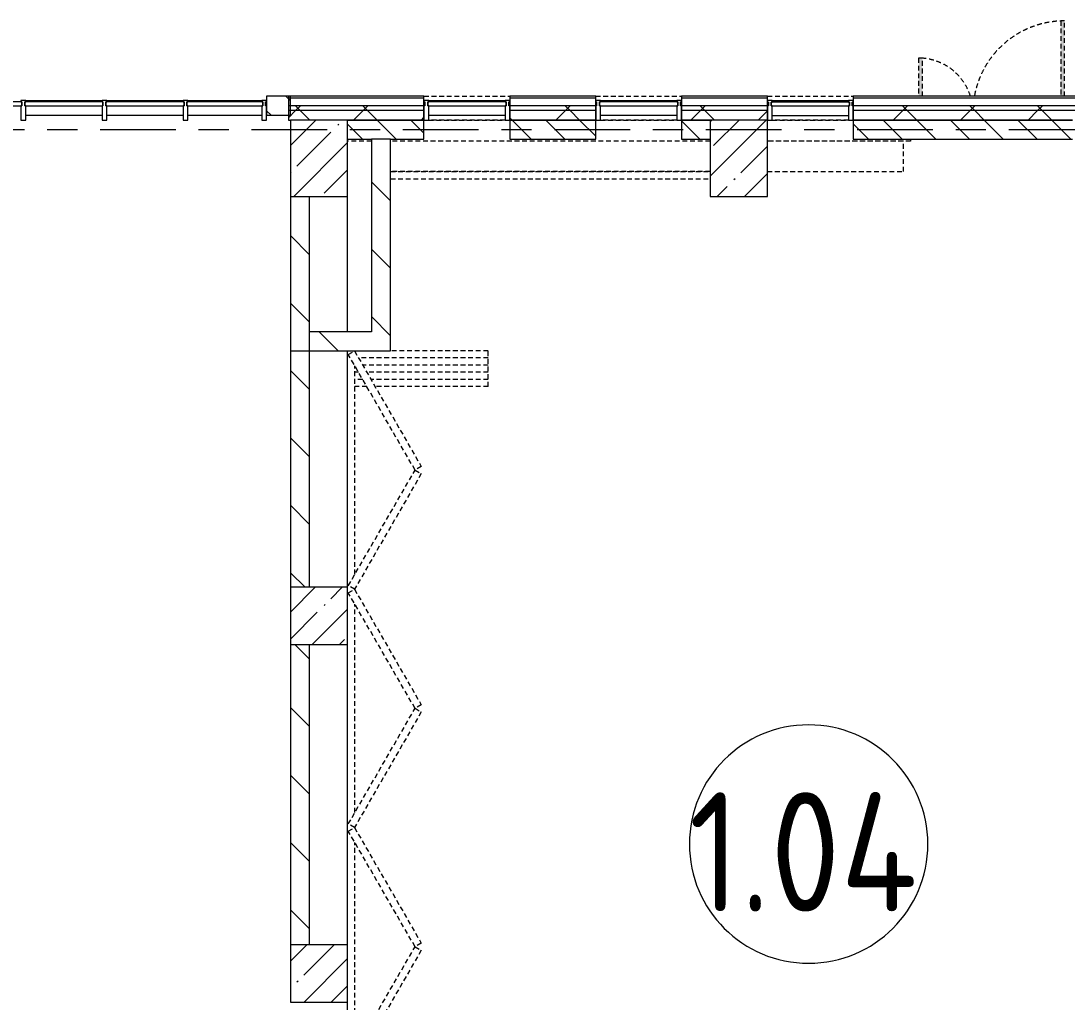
# Model space of a CAD drawing. Header units: millimetres. Extents: x 39815 to 261742, y -8553 to 29000.
# Drawn here: x 145617 to 156584, y 17850 to 28140 of the extents above; entities that cross this region are included whole.
import ezdxf

# ---------------------------------------------------------------- set-up
doc = ezdxf.new("R2010")
doc.units = ezdxf.units.MM
doc.linetypes.add('200_ШТРИХ__ш1_п0_6_', pattern=[80, 50, -30])
doc.linetypes.add('Осевая', pattern=[1587.5, 317.5, -238.125, 793.75, -238.125])
for name, color, linetype, lineweight in [('A-AREA-IDEN', 7, 'Continuous', 9), ('A-DETL-MBND', 7, '200_ШТРИХ__ш1_п0_6_', 9), ('A-GLAZ-CURT-2', 7, 'Continuous', 5), ('A-GLAZ-CWMG-2', 7, 'Continuous', 5), ('A-WALL-2', 7, 'Continuous', 9), ('A-WALL-4', 7, 'Continuous', 5), ('I-WALL-3', 7, 'Continuous', 5), ('S-COLS', 7, 'Continuous', 5), ('Оси', 7, 'Continuous', 9), ('Оси-2', 7, 'Осевая', 9)]:
    doc.layers.add(name, color=color, linetype=linetype, lineweight=lineweight)
doc.layers.add('A-FLOR-1', color=7, linetype='Continuous', lineweight=5, true_color=0xaaaaaa)
doc.styles.add('GOST Common_3', font='GOST_Common.ttf', dxfattribs={"width": 0.9, "height": 1250})
pattern_1 = [(45, (134731.94, 0), (-353.5534, 353.5534), []), (135, (134731.94, 0), (-353.5534, -353.5534), [])]
pattern_2 = [(135, (134731.94, 0), (-176.7767, -176.7767), [])]
pattern_3 = [(135, (134731.94, 0), (-353.553, -353.553), [])]

# ---------------------------------------------------------------- blocks, each defined once
blk = doc.blocks.new('BSC_Колонна _Прямоугольная - 600х800-24078684-Общий план 2 этажа с размещением фрагментов 2_8-2_11')
at = {"layer": 'S-COLS'}
h = blk.add_hatch(dxfattribs=at)
h.set_pattern_fill('FP_60', color=256, style=0, pattern_type=2)
h.set_pattern_definition([(45, (-14010, -26700), (-285.123, 285.123), []), (45, (-13724.88, -26700), (-285.123, 285.123), [504.031, -100.806, 16.764, -84.042])])
h.paths.add_polyline_path([(-300, -400), (300, -400), (300, 400), (-300, 400), (-300, -67)])
for p, q in [((300, 400), (-300, 400)), ((-300, 400), (-300, -400)), ((300, -400), (300, 400)), ((-300, -400), (300, -400))]:
    blk.add_line(p, q, dxfattribs=at)
blk = doc.blocks.new('BSC_Колонна _Прямоугольная - 600х600-23295697-Общий план 2 этажа с размещением фрагментов 2_8-2_11')
at = {"layer": 'S-COLS'}
h = blk.add_hatch(dxfattribs=at)
h.set_pattern_fill('FP_63', color=256, style=0, pattern_type=2)
h.set_pattern_definition([(45, (-14010, -18150), (-285.123, 285.123), []), (45, (-13724.88, -18150), (-285.123, 285.123), [504.031, -100.806, 16.764, -84.042])])
h.paths.add_polyline_path([(-300, -300), (300, -300), (300, 300), (-300, 300), (-300, -163)])
for p, q in [((300, 300), (-300, 300)), ((-300, 300), (-300, -300)), ((300, -300), (300, 300)), ((-300, -300), (300, -300))]:
    blk.add_line(p, q, dxfattribs=at)
blk = doc.blocks.new('BSC_Колонна _Прямоугольная - 600х600-V112-Общий план 2 этажа с размещением фрагментов 2_8-2_11')
at = {"layer": 'S-COLS'}
h = blk.add_hatch(dxfattribs=at)
h.set_pattern_fill('FP_64', color=256, style=0, pattern_type=2)
h.set_pattern_definition([(45, (-14010, -21900), (-285.123, 285.123), []), (45, (-13724.88, -21900), (-285.123, 285.123), [504.031, -100.806, 16.764, -84.042])])
h.paths.add_polyline_path([(-300, -300), (300, -300), (300, 300), (-300, 300)])
for p, q in [((300, 300), (-300, 300)), ((-300, 300), (-300, -300)), ((300, -300), (300, 300)), ((-300, -300), (300, -300))]:
    blk.add_line(p, q, dxfattribs=at)
blk = doc.blocks.new('Прямоугольный импост - Импост структурный с накладкой - 190мм-22856075-Общий план 2 этажа с размещением фрагментов 2_8-2_11')
at = {"layer": 'A-GLAZ-CWMG-2'}
for p, q in [((0, 190), (-50, 190)), ((-50, 190), (-50, 40)), ((0, 40), (0, 190)), ((-50, 40), (-40, 40)), ((-40, 0), (-50, 0)), ((-50, 0), (-50, -17)), ((-40, 40), (-40, 0)), ((-10, 0), (-10, 40)), ((-10, 40), (0, 40)), ((0, 0), (-10, 0)), ((0, -17), (0, 0)), ((-50, -17), (0, -17))]:
    blk.add_line(p, q, dxfattribs=at)
blk = doc.blocks.new('Прямоугольный импост - Импост структурный с накладкой - 190мм-V118-Общий план 2 этажа с размещением фрагментов 2_8-2_11')
at = {"layer": 'A-GLAZ-CWMG-2'}
for p, q in [((0, 190), (-50, 190)), ((-50, 190), (-50, 40)), ((0, 40), (0, 188)), ((-50, 40), (-40, 40)), ((-40, 0), (-50, 0)), ((-50, 0), (-50, -17)), ((-40, 40), (-40, 0)), ((-10, 0), (-10, 40)), ((-10, 40), (0, 40)), ((0, 0), (-10, 0)), ((0, -17), (0, 0)), ((-50, -17), (0, -17))]:
    blk.add_line(p, q, dxfattribs=at)
blk = doc.blocks.new('Системная панель - Стекло - 40мм-V124-Общий план 2 этажа с размещением фрагментов 2_8-2_11')
at = {"layer": 'A-GLAZ-CURT-2'}
for p, q in [((410, 0), (-410, 0)), ((-410, 0), (-410, -40)), ((-410, -40), (410, -40)), ((410, -40), (410, 0))]:
    blk.add_line(p, q, dxfattribs=at)
blk = doc.blocks.new('Системная панель - Стекло - 40мм-22856305-Общий план 2 этажа с размещением фрагментов 2_8-2_11')
at = {"layer": 'A-GLAZ-CURT-2'}
h = blk.add_hatch(dxfattribs=at)
h.set_pattern_fill('FP_82', color=256, style=0, pattern_type=2)
h.set_pattern_definition([(45, (-11835.1, -26790), (-1414.21, 1414.21), [1000, -3000]), (45, (-12835.1, -27290), (-1414.21, 1414.21), [3000, -1000]), (45, (-10835.1, -27790), (-1414.21, 1414.21), [1000, -3000])])
h.paths.add_polyline_path([(410, -40), (410, 0), (-410, 0), (-410, -40), (400, -40)])
for p, q in [((410, 0), (-410, 0)), ((-410, 0), (-410, -40)), ((-410, -40), (410, -40)), ((410, -40), (410, 0))]:
    blk.add_line(p, q, dxfattribs=at)
blk = doc.blocks.new('Системная панель - Стекло - 40мм-V125-Общий план 2 этажа с размещением фрагментов 2_8-2_11')
at = {"layer": 'A-GLAZ-CURT-2'}
for p, q in [((410, 0), (-410, 0)), ((-410, 0), (-410, -40)), ((-410, -40), (410, -40)), ((410, -40), (410, 0))]:
    blk.add_line(p, q, dxfattribs=at)
blk = doc.blocks.new('Системная панель - Стекло - 40мм-V126-Общий план 2 этажа с размещением фрагментов 2_8-2_11')
at = {"layer": 'A-GLAZ-CURT-2'}
for p, q in [((397.5, 0), (-397.5, 0)), ((-397.5, 0), (-397.5, -40)), ((397.5, -40), (397.5, 0)), ((-397.5, -40), (397.5, -40))]:
    blk.add_line(p, q, dxfattribs=at)
blk = doc.blocks.new('Прямоугольный импост - Импост структурный с накладкой - 190мм-22856073-Общий план 2 этажа с размещением фрагментов 2_8-2_11')
at = {"layer": 'A-GLAZ-CWMG-2'}
for p, q in [((-50, 40), (-50, 190)), ((-50, 190), (0, 190)), ((0, 190), (0, 40)), ((-40, 40), (-50, 40)), ((-50, -17), (-50, 0)), ((-50, 0), (-40, 0)), ((-40, 0), (-40, 40)), ((-10, 40), (-10, 0)), ((0, 40), (-10, 40)), ((-10, 0), (0, 0)), ((0, 0), (0, -17)), ((0, -17), (-50, -17))]:
    blk.add_line(p, q, dxfattribs=at)
blk = doc.blocks.new('Прямоугольный импост - Импост структурный с накладкой - 160мм-22794460-Общий план 2 этажа с размещением фрагментов 2_8-2_11')
at = {"layer": 'A-GLAZ-CWMG-2'}
for p, q in [((10935, 27307), (11285, 27307)), ((10935, 27150), (11285, 27150))]:
    blk.add_line(p, q, dxfattribs=at)
blk = doc.blocks.new('Прямоугольный импост - Импост структурный с накладкой - 160мм-22794342-Общий план 2 этажа с размещением фрагментов 2_8-2_11')
at = {"layer": 'A-GLAZ-CWMG-2'}
for p, q in [((11285, 27307), (11735, 27307)), ((11285, 27150), (11735, 27150))]:
    blk.add_line(p, q, dxfattribs=at)
blk = doc.blocks.new('Прямоугольный импост - Импост структурный с накладкой - 160мм-20149070-Общий план 2 этажа с размещением фрагментов 2_8-2_11')
at = {"layer": 'A-GLAZ-CWMG-2'}
for p, q in [((8385, 27307), (9185, 27307)), ((8385, 27150), (9185, 27150))]:
    blk.add_line(p, q, dxfattribs=at)
blk = doc.blocks.new('Прямоугольный импост - Импост структурный с накладкой - 160мм-22794259-Общий план 2 этажа с размещением фрагментов 2_8-2_11')
at = {"layer": 'A-GLAZ-CWMG-2'}
for p, q in [((4160, 27307), (4935, 27307)), ((4160, 27150), (4935, 27150))]:
    blk.add_line(p, q, dxfattribs=at)
blk = doc.blocks.new('Прямоугольный импост - Импост структурный с накладкой - 190мм-22856065-Общий план 2 этажа с размещением фрагментов 2_8-2_11')
at = {"layer": 'A-GLAZ-CWMG-2'}
for p, q in [((-25, 40), (-25, 190)), ((-25, 190), (25, 190)), ((25, 190), (25, 40)), ((-15, 40), (-25, 40)), ((-25, -17), (-25, 0)), ((-25, 0), (-15, 0)), ((-15, 0), (-15, 40)), ((15, 40), (15, 0)), ((25, 40), (15, 40)), ((15, 0), (25, 0)), ((25, 0), (25, -17)), ((25, -17), (-25, -17))]:
    blk.add_line(p, q, dxfattribs=at)
blk = doc.blocks.new('Системная панель - Стекло - 40мм-V135-Общий план 2 этажа с размещением фрагментов 2_8-2_11')
at = {"layer": 'A-GLAZ-CURT-2'}
h = blk.add_hatch(dxfattribs=at)
h.set_pattern_fill('FP_90', color=256, style=0, pattern_type=2)
h.set_pattern_definition([(45, (-17860.3, -26790), (-1414.21, 1414.21), [1000, -3000]), (45, (-18860.3, -27290), (-1414.21, 1414.21), [3000, -1000]), (45, (-16860.3, -27790), (-1414.21, 1414.21), [1000, -3000])])
h.paths.add_polyline_path([(-410, -40), (410, -40), (410, 0), (-410, 0)])
for p, q in [((410, 0), (-410, 0)), ((-410, 0), (-410, -40)), ((-410, -40), (410, -40)), ((410, -40), (410, 0))]:
    blk.add_line(p, q, dxfattribs=at)
blk = doc.blocks.new('Системная панель - Стекло - 40мм-V136-Общий план 2 этажа с размещением фрагментов 2_8-2_11')
at = {"layer": 'A-GLAZ-CURT-2'}
for p, q in [((410, 0), (-410, 0)), ((-410, 0), (-410, -40)), ((-410, -40), (410, -40)), ((410, -40), (410, 0))]:
    blk.add_line(p, q, dxfattribs=at)
blk = doc.blocks.new('Прямоугольный импост - Импост структурный с накладкой - 160мм Темный-33186089-Общий план 2 этажа с размещением фрагментов 2_8-2_11')
at = {"layer": 'A-GLAZ-CWMG-2'}
for p, q in [((16960, 27307), (17760, 27307)), ((16960, 27150), (17760, 27150))]:
    blk.add_line(p, q, dxfattribs=at)
blk = doc.blocks.new('DOR__перегородка__Прямоугольная - ТП-2_ Вн_ДПГ_9480х4200h_2-23998078-Общий план 2 этажа с размещением фрагментов 2_8-2_11')
at = {"layer": 'A-DETL-MBND'}
for p, q in [((3, -75), (1987, -75)), ((1982, -72), (2019, -7)), ((3194, -772), (1982, -72)), ((2019, -7), (3231, -707)), ((2137, -75), (4324, -75)), ((3230, -707), (4443, -7)), ((4480, -72), (3268, -772)), ((4443, -7), (4480, -72)), ((4474, -75), (4487, -75)), ((4481, -72), (4518, -7)), ((5693, -772), (4481, -72)), ((4518, -7), (5731, -707)), ((4637, -75), (6824, -75)), ((5730, -707), (6942, -7)), ((6980, -72), (5767, -772)), ((6942, -7), (6980, -72)), ((6974, -75), (6985, -75)), ((6979, -72), (7017, -7)), ((8192, -772), (6979, -72)), ((7017, -7), (8229, -707)), ((7135, -75), (9323, -75)), ((8229, -707), (9441, -7)), ((9479, -72), (8267, -772)), ((9105, -201), (9105, -75)), ((9180, -158), (9180, -75)), ((9255, -114), (9255, -75)), ((9441, -7), (9479, -72)), ((9473, -75), (9480, -75)), ((9255, -1474), (9255, -201)), ((9330, -1474), (9330, -158)), ((9405, -1474), (9405, -114)), ((9105, -1474), (9105, -288)), ((9180, -1474), (9180, -244)), ((9480, -1474), (9480, -450)), ((3231, -707), (3194, -772)), ((3268, -772), (3230, -707)), ((5731, -707), (5693, -772)), ((5767, -772), (5730, -707)), ((8229, -707), (8192, -772)), ((8267, -772), (8229, -707)), ((9105, -1474), (9480, -1474))]:
    blk.add_line(p, q, dxfattribs=at)
blk = doc.blocks.new('BSC_Колонна _Прямоугольная - 600х800-V221-Общий план 2 этажа с размещением фрагментов 2_8-2_11')
at = {"layer": 'S-COLS'}
h = blk.add_hatch(dxfattribs=at)
h.set_pattern_fill('FP_161', color=256, style=0, pattern_type=2)
h.set_pattern_definition([(45, (-18410.26, -26700), (-285.123, 285.123), []), (45, (-18125.13, -26700), (-285.123, 285.123), [504.031, -100.806, 16.764, -84.042])])
h.paths.add_polyline_path([(-300, -400), (300, -400), (300, 400), (-300, 400), (-300, -67)])
for p, q in [((300, 400), (-300, 400)), ((-300, 400), (-300, -400)), ((300, -400), (300, 400)), ((-300, -400), (300, -400))]:
    blk.add_line(p, q, dxfattribs=at)
blk = doc.blocks.new('110_Дверь_СКБ_2Ст_Наружная - ДН-1_л_ Двухстворчатая 1450 х3300 _h_ в свету с верхним остеклением-23567691-Общий план 2 этажа с размещением фрагментов 2_8-2_11')
at = {"layer": 'A-DETL-MBND'}
for points in [[(784.5, 125), (784.5, 915), (744.5, 915), (744.5, 125)], [(-705.5, 125), (-705.5, 525), (-745.5, 525), (-745.5, 125)]]:
    blk.add_hatch(color=256, dxfattribs=at).paths.add_polyline_path(points)
for p, q in [((784.5, 915), (744.5, 915)), ((744.5, 915), (744.5, 125)), ((784.5, 125), (784.5, 915)), ((-745.5, 525), (-745.5, 125)), ((-705.5, 525), (-745.5, 525)), ((-705.5, 125), (-705.5, 525))]:
    blk.add_line(p, q, dxfattribs=at)
for centre, radius, start, end in [((784.5, -45), 960, 90, 169.73704), ((-745.5, -45), 570, 17.53545, 90)]:
    blk.add_arc(centre, radius, start, end, dxfattribs=at)
blk = doc.blocks.new('Системная панель - Стекло - 40мм-V234-Общий план 2 этажа с размещением фрагментов 2_8-2_11')
at = {"layer": 'A-GLAZ-CURT-2'}
for p, q in [((410, 0), (-410, 0)), ((-410, 0), (-410, -40)), ((-410, -40), (410, -40)), ((410, -40), (410, 0))]:
    blk.add_line(p, q, dxfattribs=at)
blk = doc.blocks.new('Зашивка приборов отопления12 - Зашивка приборов отопления-33278990-Общий план 2 этажа с размещением фрагментов 2_8-2_11')
at = {"layer": 'A-DETL-MBND'}
for p, q in [((37640, 23400), (34290, 23400)), ((34290, 23079), (37640, 23079)), ((37640, 23079), (34290, 23079)), ((34290, 23004), (37640, 23004))]:
    blk.add_line(p, q, dxfattribs=at)
blk = doc.blocks.new('Зашивка приборов отопления13 - Зашивка приборов отопления-33279120-Общий план 2 этажа с размещением фрагментов 2_8-2_11')
at = {"layer": 'A-DETL-MBND'}
for p, q in [((20136, 26880), (18710, 26880)), ((20136, 26560), (20136, 26880)), ((18710, 26560), (20136, 26560))]:
    blk.add_line(p, q, dxfattribs=at)
blk = doc.blocks.new('Марка_Помещения - Номер-25198446-Общий план 2 этажа с размещением фрагментов 2_8-2_11')
at = {"layer": 'A-AREA-IDEN'}
for start, end in [(360, 180), (180, 360)]:
    blk.add_arc((0, 0), 2.5, start, end, dxfattribs=at)

msp = doc.modelspace()

# ---------------------------------------------------------------- hatches: boundary and pattern name
at = {"layer": 'A-WALL-4'}
h = msp.add_hatch(dxfattribs=at)
h.set_pattern_fill('FP_71', color=256, style=0, pattern_type=2)
h.set_pattern_definition(pattern_2)
h.paths.add_polyline_path([(148441.9, 27150), (148441.9, 27350), (148192.2, 27350), (148192.2, 27150)])
h.paths.add_polyline_path([(138791.9, 27150), (138841.9, 27150), (138841.9, 27350), (138791.9, 27350)])
h = msp.add_hatch(dxfattribs=at)
h.set_pattern_fill('FP_61', color=256, style=0, pattern_type=2)
h.set_pattern_definition(pattern_1)
h.paths.add_polyline_path([(167527.4, 27200), (168441.9, 27200), (168441.9, 27250), (154342.2, 27250), (154342.2, 27200), (166419, 27200)])
h.paths.add_polyline_path([(151642.2, 27200), (151642.2, 27250), (150742.2, 27250), (150742.2, 27200), (150901, 27200)])
h.paths.add_polyline_path([(149792.6, 27200), (149842.2, 27200), (149842.2, 27250), (148420.9, 27250), (148420.9, 27200), (148684.2, 27200)])
h.paths.add_polyline_path([(152542.2, 27200), (153442.2, 27200), (153442.2, 27250), (152542.2, 27250)])
h = msp.add_hatch(dxfattribs=at)
h.set_pattern_fill('FP_61', color=256, style=0, pattern_type=2)
h.set_pattern_definition(pattern_1)
h.paths.add_polyline_path([(164202.1, 27100), (168341.9, 27100), (168341.9, 27200), (154342.2, 27200), (154342.2, 27100), (161141.9, 27100)])
h.paths.add_polyline_path([(148684.2, 27100), (149842.2, 27100), (149842.2, 27200), (148420.9, 27200), (148420.9, 27100), (148441.9, 27100)])
h.paths.add_polyline_path([(153442.2, 27100), (153442.2, 27200), (152542.2, 27200), (152542.2, 27100), (153117.9, 27100)])
h.paths.add_polyline_path([(150742.2, 27100), (151642.2, 27100), (151642.2, 27200), (150742.2, 27200)])
h = msp.add_hatch(dxfattribs=at)
h.set_pattern_fill('FP_71', color=256, style=0, pattern_type=2)
h.set_pattern_definition(pattern_2)
h.paths.add_polyline_path([(150901, 26900), (151642.2, 26900), (151642.2, 27100), (150742.2, 27100), (150742.2, 26900)])
h.paths.add_polyline_path([(149792.6, 26900), (149842.2, 26900), (149842.2, 27100), (149041.9, 27100), (149041.9, 26900), (149491.9, 26900)])
h.paths.add_polyline_path([(156641.9, 26900), (156641.9, 27100), (154342.2, 27100), (154342.2, 26900), (155334.7, 26900)])
h.paths.add_polyline_path([(152842.2, 26900), (152842.2, 27100), (152542.2, 27100), (152542.2, 26900)])
at = {"layer": 'I-WALL-3'}
h = msp.add_hatch(dxfattribs=at)
h.set_pattern_fill('FP_72', color=256, style=0, pattern_type=2)
h.set_pattern_definition(pattern_3)
h.paths.add_polyline_path([(149491.9, 24680), (149491.9, 26900), (149291.9, 26900), (149291.9, 24680)])
h = msp.add_hatch(dxfattribs=at)
h.set_pattern_fill('FP_72', color=256, style=0, pattern_type=2)
h.set_pattern_definition(pattern_3)
h.paths.add_polyline_path([(148642.2, 24680), (148642.2, 26300), (148442.2, 26300), (148442.2, 24680)])
h = msp.add_hatch(dxfattribs=at)
h.set_pattern_fill('FP_72', color=256, style=0, pattern_type=2)
h.set_pattern_definition(pattern_3)
h.paths.add_polyline_path([(148442.2, 15200), (148642.2, 15200), (148642.2, 17850), (148442.2, 17850), (148442.2, 15825.8)])
h.paths.add_polyline_path([(148442.2, 18450), (148642.2, 18450), (148642.2, 21600), (148442.2, 21600)])
h.paths.add_polyline_path([(148442.2, 22200), (148642.2, 22200), (148642.2, 26300), (148442.2, 26300), (148442.2, 22309.8)])
h = msp.add_hatch(dxfattribs=at)
h.set_pattern_fill('FP_72', color=256, style=0, pattern_type=2)
h.set_pattern_definition(pattern_3)
h.paths.add_polyline_path([(149291.9, 24680), (149291.9, 24880), (148642.2, 24880), (148642.2, 24680)])

# ---------------------------------------------------------------- linework, layer by layer
at = {"layer": 'A-DETL-MBND'}
for p, q in [((149842.2, 27350), (150742.2, 27350)), ((151642.2, 27350), (152542.2, 27350)), ((153442.2, 27350), (154342.2, 27350)), ((149892.2, 27100), (150692.2, 27100)), ((150692.2, 27100), (149892.2, 27100)), ((151692.2, 27100), (152492.2, 27100)), ((152492.2, 27100), (151692.2, 27100)), ((153491.7, 27100), (154292.3, 27100)), ((154292.3, 27100), (153491.7, 27100)), ((149291.9, 26880), (149041.9, 26880)), ((152842.2, 26880), (149491.9, 26880)), ((154941.9, 26880), (153442.2, 26880)), ((154941.9, 26900), (154941.9, 26880))]:
    msp.add_line(p, q, dxfattribs=at)
at = {"layer": 'A-FLOR-1'}
for p, q in [((149042.2, 24880), (149042.2, 26500)), ((149042.2, 15200), (149042.2, 24680))]:
    msp.add_line(p, q, dxfattribs=at)
at = {"layer": 'A-WALL-2'}
for p, q in [((149842.2, 27330), (148420.9, 27330)), ((151642.2, 27330), (150742.2, 27330)), ((153442.2, 27330), (152542.2, 27330)), ((168571.9, 27330), (154342.2, 27330)), ((149842.2, 27250), (148420.9, 27250)), ((149842.2, 27200), (148420.9, 27200)), ((151642.2, 27250), (150742.2, 27250)), ((151642.2, 27200), (150742.2, 27200)), ((153442.2, 27250), (152542.2, 27250)), ((153442.2, 27200), (152542.2, 27200)), ((168491.9, 27250), (154342.2, 27250)), ((168441.9, 27200), (154342.2, 27200)), ((149842.2, 27100), (149041.9, 27100)), ((151642.2, 27100), (150742.2, 27100)), ((152842.2, 27100), (152542.2, 27100)), ((156641.9, 27100), (154342.2, 27100)), ((149491.9, 26900), (149291.9, 26900))]:
    msp.add_line(p, q, dxfattribs=at)
at = {"layer": 'A-WALL-4'}
for p, q in [((149842.2, 27350), (148192.2, 27350)), ((148192.2, 27350), (148192.2, 27150)), ((148420.9, 27350), (148420.9, 27100)), ((148441.9, 27150), (148441.9, 27350)), ((149842.2, 27100), (149842.2, 27350)), ((151642.2, 27350), (150742.2, 27350)), ((150742.2, 27350), (150742.2, 27100)), ((151642.2, 27100), (151642.2, 27350)), ((153442.2, 27350), (152542.2, 27350)), ((152542.2, 27350), (152542.2, 27100)), ((153442.2, 27100), (153442.2, 27350)), ((168591.9, 27350), (154342.2, 27350)), ((154342.2, 27350), (154342.2, 27100)), ((148192.2, 27150), (148441.9, 27150)), ((148420.9, 27100), (148441.9, 27100)), ((149041.9, 27100), (149842.2, 27100)), ((149842.2, 26900), (149842.2, 27100)), ((150742.2, 27100), (151642.2, 27100)), ((150742.2, 27100), (150742.2, 26900)), ((151642.2, 26900), (151642.2, 27100)), ((152542.2, 27100), (152842.2, 27100)), ((152542.2, 27100), (152542.2, 26900)), ((154342.2, 27100), (156641.9, 27100)), ((154342.2, 27100), (154342.2, 26900)), ((149041.9, 26900), (149291.9, 26900)), ((149491.9, 26900), (149842.2, 26900)), ((150742.2, 26900), (151642.2, 26900)), ((152542.2, 26900), (152842.2, 26900)), ((154342.2, 26900), (156641.9, 26900))]:
    msp.add_line(p, q, dxfattribs=at)
at = {"layer": 'I-WALL-3'}
for p, q in [((149291.9, 26900), (149291.9, 24880)), ((149491.9, 24680), (149491.9, 26900)), ((148442.2, 26300), (148442.2, 22200)), ((148642.2, 22200), (148642.2, 26300)), ((149291.9, 24880), (148642.2, 24880)), ((148442.2, 24680), (149491.9, 24680)), ((148442.2, 21600), (148442.2, 18450)), ((148642.2, 18450), (148642.2, 21600))]:
    msp.add_line(p, q, dxfattribs=at)
at = {"layer": 'Оси'}
msp.add_line((156091.9, 27000), (168591.9, 27000), dxfattribs=at)
at = {"layer": 'Оси-2'}
msp.add_line((136366.1, 27000), (156091.9, 27000), dxfattribs=at)

# ---------------------------------------------------------------- block references
at = {"layer": 'A-AREA-IDEN', "xscale": 499.9999999999995, "yscale": 499.9999999999995, "zscale": 499.9999999999995}
msp.add_blockref('Марка_Помещения - Номер-25198446-Общий план 2 этажа с размещением фрагментов 2_8-2_11', (153874.6, 19507.2), dxfattribs=at)
at = {"layer": 'A-DETL-MBND'}
for name, p in [('110_Дверь_СКБ_2Ст_Наружная - ДН-1_л_ Двухстворчатая 1450 х3300 _h_ в свету с верхним остеклением-23567691-Общий план 2 этажа с размещением фрагментов 2_8-2_11', (155772.4, 27225)), ('Зашивка приборов отопления12 - Зашивка приборов отопления-33278990-Общий план 2 этажа с размещением фрагментов 2_8-2_11', (115202.2, 3480)), ('Зашивка приборов отопления13 - Зашивка приборов отопления-33279120-Общий план 2 этажа с размещением фрагментов 2_8-2_11', (134731.9, 0))]:
    msp.add_blockref(name, p, dxfattribs=at)
at = {"layer": 'A-DETL-MBND', "rotation": 90.00000000000044}
msp.add_blockref('DOR__перегородка__Прямоугольная - ТП-2_ Вн_ДПГ_9480х4200h_2-23998078-Общий план 2 этажа с размещением фрагментов 2_8-2_11', (149041.9, 15200), dxfattribs=at)
at = {"layer": 'A-GLAZ-CURT-2'}
for name, p in [('Системная панель - Стекло - 40мм-V124-Общий план 2 этажа с размещением фрагментов 2_8-2_11', (145216.9, 27290)), ('Системная панель - Стекло - 40мм-22856305-Общий план 2 этажа с размещением фрагментов 2_8-2_11', (146067.1, 27290)), ('Системная панель - Стекло - 40мм-V125-Общий план 2 этажа с размещением фрагментов 2_8-2_11', (146917.2, 27290)), ('Системная панель - Стекло - 40мм-V126-Общий план 2 этажа с размещением фрагментов 2_8-2_11', (147754.7, 27290)), ('Системная панель - Стекло - 40мм-V234-Общий план 2 этажа с размещением фрагментов 2_8-2_11', (150292.2, 27290)), ('Системная панель - Стекло - 40мм-V135-Общий план 2 этажа с размещением фрагментов 2_8-2_11', (152092.2, 27290)), ('Системная панель - Стекло - 40мм-V136-Общий план 2 этажа с размещением фрагментов 2_8-2_11', (153892.2, 27288.3))]:
    msp.add_blockref(name, p, dxfattribs=at)
at = {"layer": 'A-GLAZ-CWMG-2', "extrusion": (0, 0, -1), "rotation": 180}
for name, p in [('Прямоугольный импост - Импост структурный с накладкой - 190мм-22856065-Общий план 2 этажа с размещением фрагментов 2_8-2_11', (-145641.9, 27290)), ('Прямоугольный импост - Импост структурный с накладкой - 190мм-22856065-Общий план 2 этажа с размещением фрагментов 2_8-2_11', (-146492.2, 27290)), ('Прямоугольный импост - Импост структурный с накладкой - 190мм-22856065-Общий план 2 этажа с размещением фрагментов 2_8-2_11', (-147342.2, 27290)), ('Прямоугольный импост - Импост структурный с накладкой - 190мм-22856073-Общий план 2 этажа с размещением фрагментов 2_8-2_11', (-148192.2, 27290)), ('Прямоугольный импост - Импост структурный с накладкой - 190мм-22856073-Общий план 2 этажа с размещением фрагментов 2_8-2_11', (-150742.2, 27290)), ('Прямоугольный импост - Импост структурный с накладкой - 190мм-22856073-Общий план 2 этажа с размещением фрагментов 2_8-2_11', (-152542.2, 27290)), ('Прямоугольный импост - Импост структурный с накладкой - 190мм-22856073-Общий план 2 этажа с размещением фрагментов 2_8-2_11', (-154342.2, 27288.3))]:
    msp.add_blockref(name, p, dxfattribs=at)
at = {"layer": 'A-GLAZ-CWMG-2'}
for name, p in [('Прямоугольный импост - Импост структурный с накладкой - 160мм-22794460-Общий план 2 этажа с размещением фрагментов 2_8-2_11', (134731.9, 0)), ('Прямоугольный импост - Импост структурный с накладкой - 160мм-22794342-Общий план 2 этажа с размещением фрагментов 2_8-2_11', (134731.9, 0)), ('Прямоугольный импост - Импост структурный с накладкой - 160мм-20149070-Общий план 2 этажа с размещением фрагментов 2_8-2_11', (138132.2, 0)), ('Прямоугольный импост - Импост структурный с накладкой - 160мм-22794259-Общий план 2 этажа с размещением фрагментов 2_8-2_11', (143207.2, 0)), ('Прямоугольный импост - Импост структурный с накладкой - 160мм Темный-33186089-Общий план 2 этажа с размещением фрагментов 2_8-2_11', (132931.9, 0)), ('Прямоугольный импост - Импост структурный с накладкой - 160мм Темный-33186089-Общий план 2 этажа с размещением фрагментов 2_8-2_11', (134731.9, 0)), ('Прямоугольный импост - Импост структурный с накладкой - 160мм Темный-33186089-Общий план 2 этажа с размещением фрагментов 2_8-2_11', (136531.9, -1.7))]:
    msp.add_blockref(name, p, dxfattribs=at)
at = {"layer": 'A-GLAZ-CWMG-2', "rotation": 180}
for name, p in [('Прямоугольный импост - Импост структурный с накладкой - 190мм-22856075-Общий план 2 этажа с размещением фрагментов 2_8-2_11', (149842.2, 27290)), ('Прямоугольный импост - Импост структурный с накладкой - 190мм-22856075-Общий план 2 этажа с размещением фрагментов 2_8-2_11', (151642.2, 27290)), ('Прямоугольный импост - Импост структурный с накладкой - 190мм-V118-Общий план 2 этажа с размещением фрагментов 2_8-2_11', (153442.2, 27288.3))]:
    msp.add_blockref(name, p, dxfattribs=at)
at = {"layer": 'S-COLS'}
for name, p in [('BSC_Колонна _Прямоугольная - 600х800-24078684-Общий план 2 этажа с размещением фрагментов 2_8-2_11', (148741.9, 26700)), ('BSC_Колонна _Прямоугольная - 600х800-V221-Общий план 2 этажа с размещением фрагментов 2_8-2_11', (153142.2, 26700)), ('BSC_Колонна _Прямоугольная - 600х600-V112-Общий план 2 этажа с размещением фрагментов 2_8-2_11', (148741.9, 21900)), ('BSC_Колонна _Прямоугольная - 600х600-23295697-Общий план 2 этажа с размещением фрагментов 2_8-2_11', (148741.9, 18150))]:
    msp.add_blockref(name, p, dxfattribs=at)

# ---------------------------------------------------------------- texts
at = {"layer": 'A-AREA-IDEN', "insert": (152620.2, 20050), "char_height": 1250, "width": 3138.607, "attachment_point": 1, "style": 'GOST Common_3'}
msp.add_mtext('1.04', dxfattribs=at)

doc.saveas('drawing.dxf')
